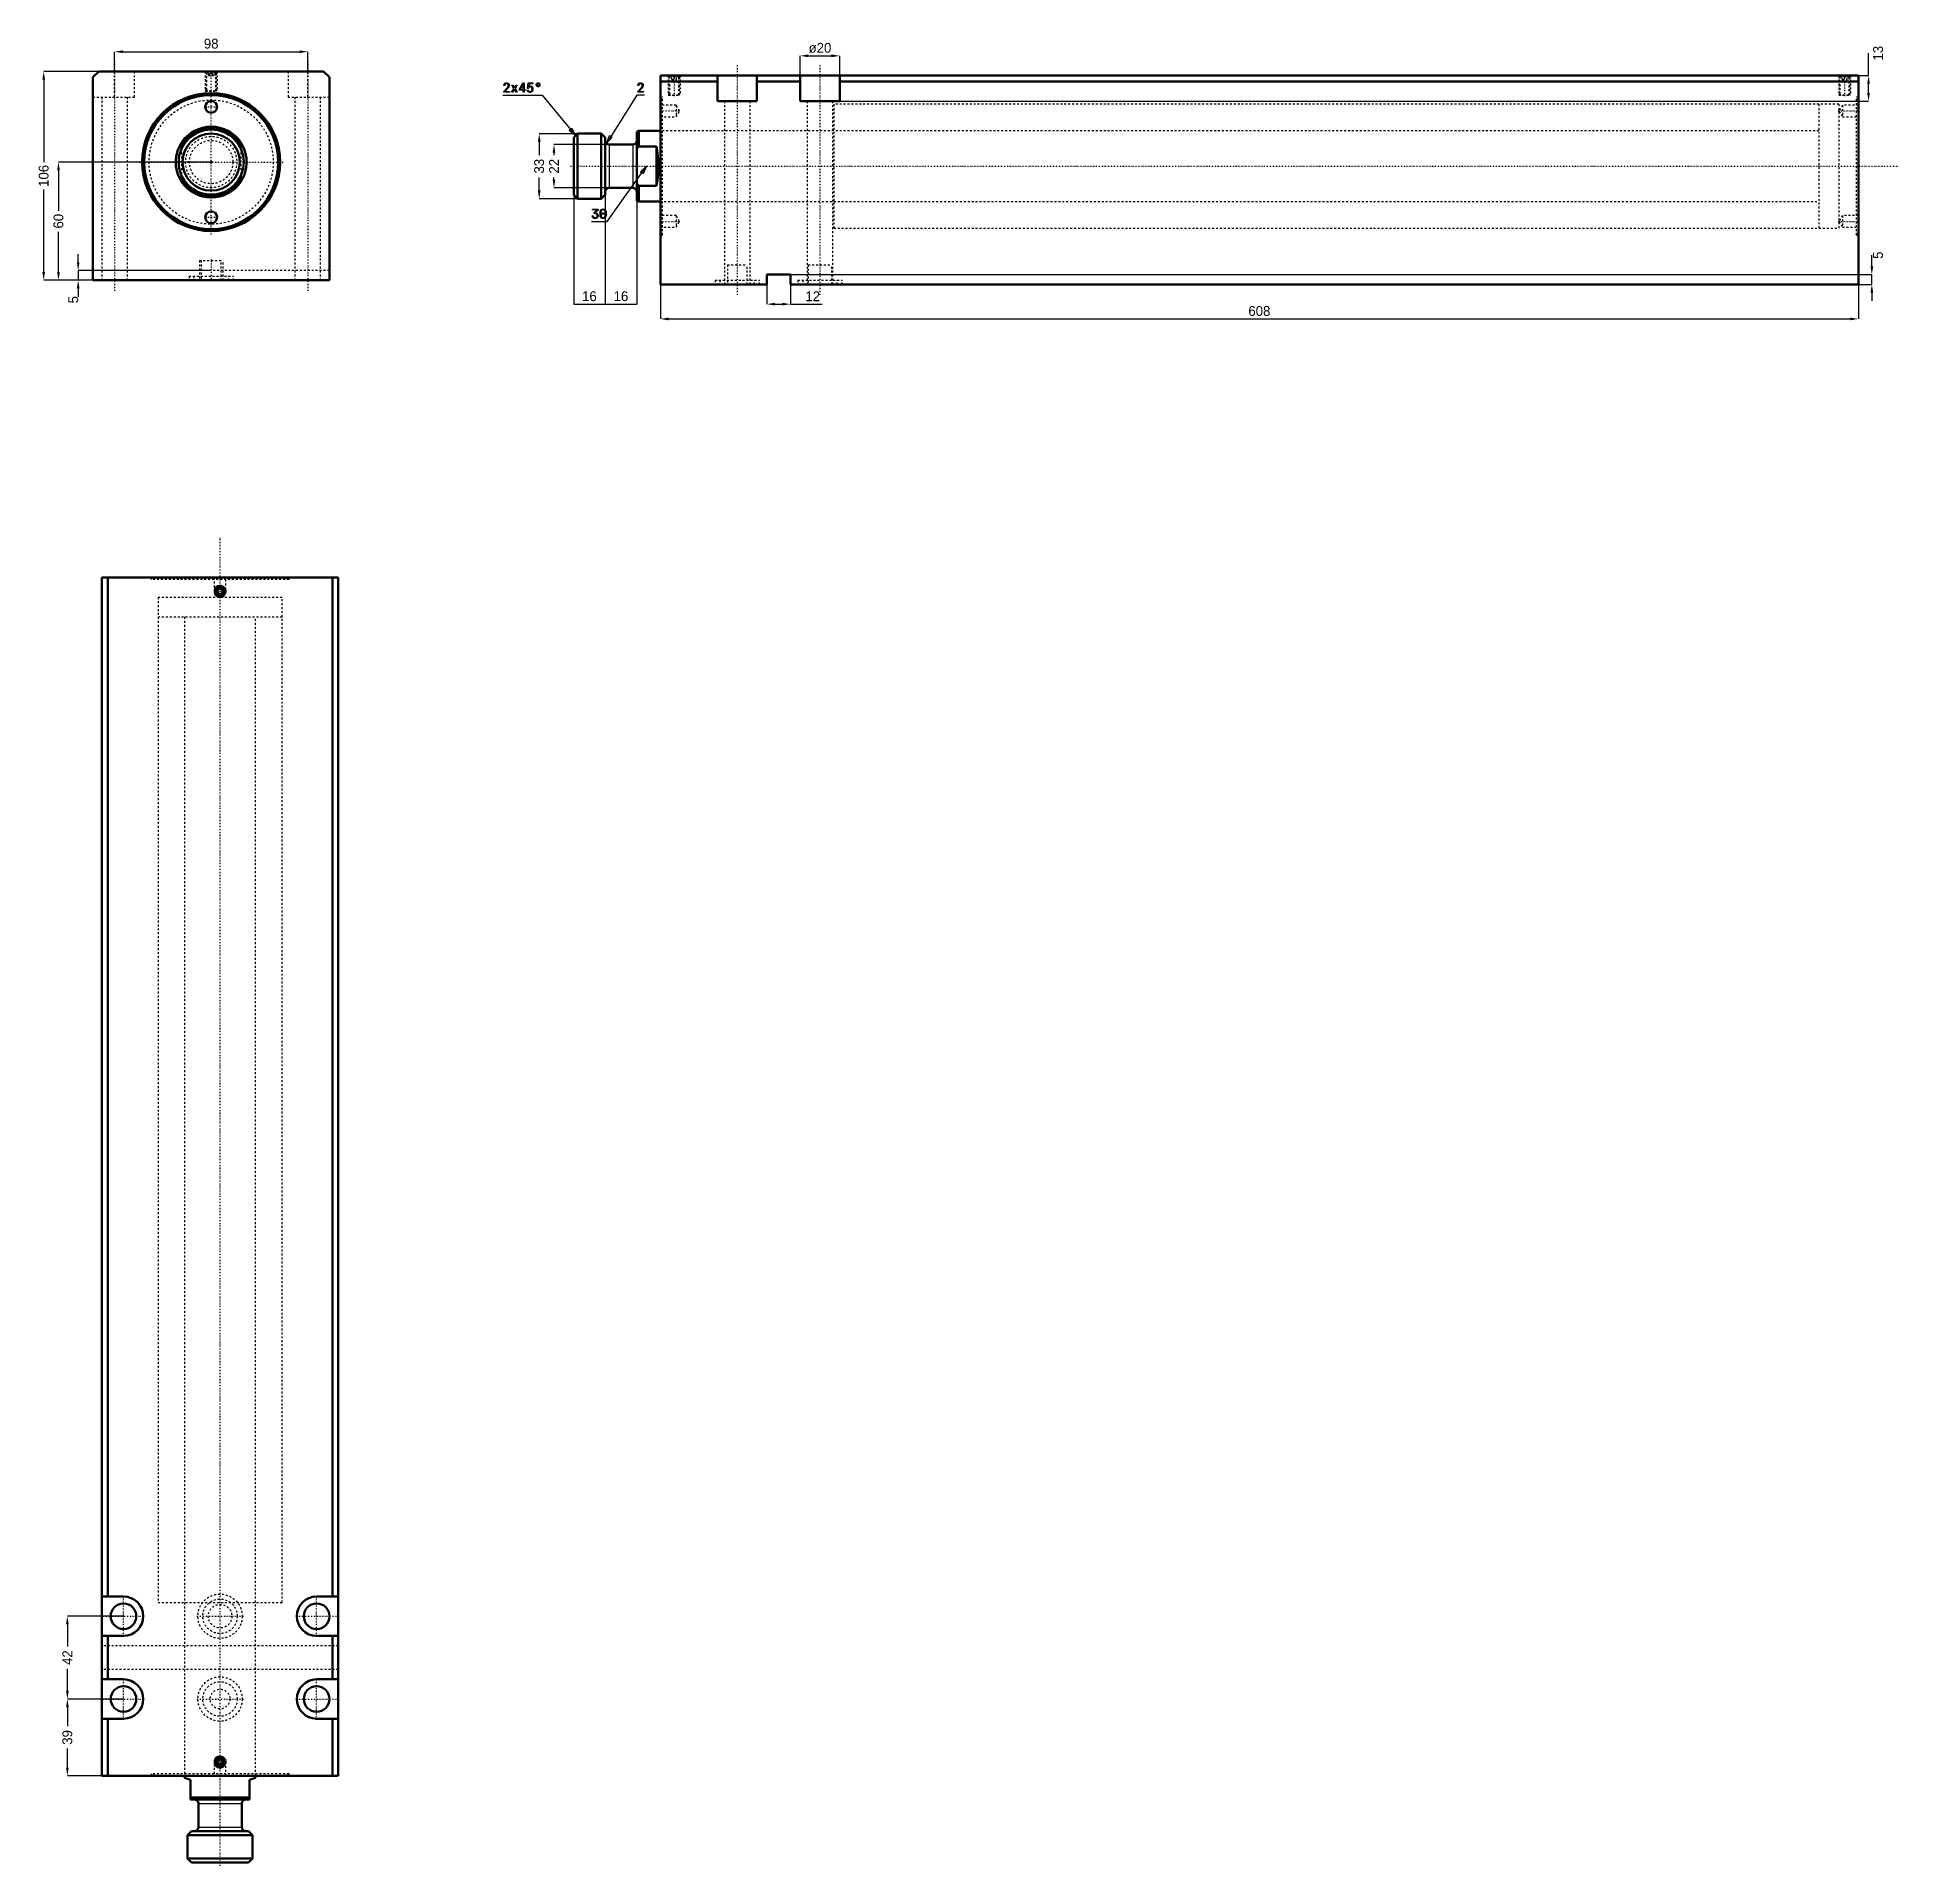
# Model space of a CAD drawing. Header units: millimetres. Extents: x -88 to 856, y -864 to 63.
import ezdxf

# ---------------------------------------------------------------- set-up
doc = ezdxf.new("R2010")
doc.units = ezdxf.units.MM
doc.linetypes.add('Center', pattern=[1.5, 0.45, -0.5, 0.05, -0.5])
doc.linetypes.add('Dashed', pattern=[2, 1, -1])
for name, color, linetype, lineweight in [('2d ConnectionPoints', 7, 'Continuous', 50), ('AM_0', 7, 'Continuous', 50), ('AM_4', 3, 'Continuous', 25), ('AM_5', 3, 'Continuous', 25), ('AM_7', 7, 'Center', 25), ('AM_9', 6, 'Dashed', 25)]:
    doc.layers.add(name, color=color, linetype=linetype, lineweight=lineweight)
doc.dimstyles.new('ISO-25', dxfattribs={"dimtxt": 2.5, "dimasz": 2.5, "dimexe": 1.25, "dimexo": 0.625, "dimtad": 1, "dimtxsty": 'Standard', "dimcen": 2.5, "dimadec": 0, "dimazin": 0, "dimtfac": 1, "dimtmove": 0, "dimatfit": 3, "dimfxl": 0, "dimarcsym": 0})

# ---------------------------------------------------------------- blocks, each defined once
blk = doc.blocks.new('1_JECX_MF_TLA_63_500_0_rod__0_in_JECX_MF_160_TLA_63_500_0__0')
at = {"layer": 'AM_0'}
for p, q in [((-15, 6.87), (-15, 9.95)), ((15, 9.95), (15, 6.87)), ((-15, -9.95), (-15, -6.87)), ((15, -6.87), (15, -9.95))]:
    blk.add_line(p, q, dxfattribs=at)
for points in [[(-15, 9.95), (-15.81, 8.6), (-16.5, 7.19), (-17.06, 5.73), (-17.5, 4.22), (-17.8, 2.68), (-17.97, 1.12), (-17.99, -0.45), (-17.89, -2.02), (-17.64, -3.57), (-17.26, -5.1), (-16.75, -6.58), (-16.12, -8.02), (-15.36, -9.39), (-15, -9.95)], [(15, -9.95), (15.81, -8.6), (16.5, -7.19), (17.06, -5.73), (17.5, -4.22), (17.8, -2.68), (17.97, -1.12), (17.99, 0.45), (17.89, 2.02), (17.64, 3.57), (17.26, 5.1), (16.75, 6.58), (16.12, 8.02), (15.36, 9.39), (15, 9.95)]]:
    blk.add_lwpolyline(points, dxfattribs=at)
for radius in [16.5, 14.5]:
    blk.add_circle((0, 0), radius, dxfattribs=at)
for radius, start, end in [(18, 33.55731, 146.44269), (17.5, 31.00272, 148.99728), (17.5, 211.00272, 328.99728), (18, 213.55731, 326.44269)]:
    blk.add_arc((0, 0), radius, start, end, dxfattribs=at)
at = {"layer": 'AM_9'}
for p, q in [((-15, 6.87), (-15, -6.87)), ((15, 6.87), (15, -6.87))]:
    blk.add_line(p, q, dxfattribs=at)
for radius in [13, 11]:
    blk.add_circle((0, 0), radius, dxfattribs=at)
blk = doc.blocks.new('2_JECX_MF_EXLA_63_500_0_body__0_in_JECX_MF_160_TLA_63_500_0__0')
at = {"layer": 'AM_0'}
for p, q in [((-57, 46), (-60, 43)), ((-60, 43), (-60, -60)), ((57, 46), (-57, 46)), ((60, 43), (57, 46)), ((60, -60), (60, 43)), ((-60, -60), (60, -60))]:
    blk.add_line(p, q, dxfattribs=at)
for centre, radius in [((0, 0), 35), ((0, 0), 34), ((0, 28), 3), ((0, -28), 3)]:
    blk.add_circle(centre, radius, dxfattribs=at)
at = {"layer": 'AM_5', "linetype": 'Dashed'}
for p, q in [((-3, 46), (-3, 36)), ((3, 46), (3, 36))]:
    blk.add_line(p, q, dxfattribs=at)
at = {"layer": 'AM_7'}
for p, q in [((-49, 51.3), (-49, -65.3)), ((49, 51.3), (49, -65.3)), ((0, -36.75), (0, 46.5)), ((-3.15, 28), (3.15, 28)), ((-36.75, 0), (36.75, 0)), ((-3.15, -28), (3.15, -28)), ((0, -49.5), (0, -60.5))]:
    blk.add_line(p, q, dxfattribs=at)
at = {"layer": 'AM_9'}
for p, q in [((-49, 33), (-49, 46)), ((-39, 33), (-39, 46)), ((-3, 46), (-2.73, 45.73)), ((-2.73, 45.73), (-2.73, 36.27)), ((-2.73, 45.73), (2.73, 45.73)), ((-1.9, 46), (-2.4, 45.5)), ((-2.4, 45.5), (2.4, 45.5)), ((-2.4, 45.5), (-2.4, 36)), ((-1.44, 44), (-1.44, 46)), ((-1.44, 44), (1.44, 44)), ((-0.72, 44), (-0.72, 46)), ((0.72, 44), (0.72, 46)), ((1.44, 44), (1.44, 46)), ((2.4, 45.5), (1.9, 46)), ((2.4, 36), (2.4, 45.5)), ((2.73, 45.73), (3, 46)), ((2.73, 36.27), (2.73, 45.73)), ((39, 46), (39, 33)), ((49, 33), (49, 46)), ((-60, 33), (-39, 33)), ((-55.5, 33), (-55.5, -60)), ((-42.5, -60), (-42.5, 33)), ((-2.73, 36.27), (-3, 36)), ((-3, 36), (3, 36)), ((-2.73, 36.27), (2.73, 36.27)), ((3, 36), (2.73, 36.27)), ((39, 33), (60, 33)), ((42.5, 33), (42.5, -60)), ((55.5, -60), (55.5, 33)), ((60, -55), (-60, -55)), ((-6, -50), (6, -50)), ((-6, -50), (-6, -60)), ((-5, -50), (-5, -60)), ((5, -60), (5, -50)), ((6, -60), (6, -50)), ((-11.25, -57.9), (11.25, -57.9)), ((-11.25, -57.9), (-11.25, -60)), ((-8.75, -57.9), (-8.75, -60)), ((8.75, -60), (8.75, -57.9)), ((11.25, -60), (11.25, -57.9))]:
    blk.add_line(p, q, dxfattribs=at)
blk.add_circle((0, 0), 31.5, dxfattribs=at)
blk = doc.blocks.new('*D3')
at = {"layer": 'AM_5', "color": 0, "lineweight": -2}
for p, q in [((-49, 46), (-49, 56)), ((-44.83, 56), (44.83, 56)), ((49, 46), (49, 56))]:
    blk.add_line(p, q, dxfattribs=at)
at = {"layer": 'AM_5', "color": 0}
for points in [[(-44.83, 56.69), (-44.83, 55.31), (-49, 56)], [(44.83, 55.31), (44.83, 56.69), (49, 56)]]:
    blk.add_solid(points, dxfattribs=at)
at = {"layer": 'Defpoints', "color": 0}
for p in [(49, 56), (-49, 46), (49, 46)]:
    blk.add_point(p, dxfattribs=at)
at = {"layer": 'AM_5', "color": 0, "insert": (0, 60.05), "char_height": 5, "attachment_point": 5}
blk.add_mtext('98', dxfattribs=at)
blk = doc.blocks.new('*D4')
at = {"layer": 'AM_5', "color": 0, "lineweight": -2}
for p, q in [((-57, 46), (-85, 46)), ((-85, 41.83), (-85, -0.03)), ((-85, -55.83), (-85, -13.97)), ((-60, -60), (-85, -60))]:
    blk.add_line(p, q, dxfattribs=at)
at = {"layer": 'AM_5', "color": 0}
for points in [[(-84.31, 41.83), (-85.69, 41.83), (-85, 46)], [(-85.69, -55.83), (-84.31, -55.83), (-85, -60)]]:
    blk.add_solid(points, dxfattribs=at)
at = {"layer": 'Defpoints', "color": 0}
for p in [(-57, 46), (-85, -60), (-60, -60)]:
    blk.add_point(p, dxfattribs=at)
at = {"layer": 'AM_5', "color": 0, "insert": (-85, -7), "char_height": 5, "attachment_point": 5, "rotation": 90}
blk.add_mtext('106', dxfattribs=at)
blk = doc.blocks.new('*D5')
at = {"layer": 'AM_5', "color": 0, "lineweight": -2}
for p, q in [((0, 0), (-77.5, 0)), ((-77.5, -4.17), (-77.5, -24.69)), ((-77.5, -55.83), (-77.5, -35.31)), ((-60, -60), (-77.5, -60))]:
    blk.add_line(p, q, dxfattribs=at)
at = {"layer": 'AM_5', "color": 0}
for points in [[(-76.81, -4.17), (-78.19, -4.17), (-77.5, 0)], [(-78.19, -55.83), (-76.81, -55.83), (-77.5, -60)]]:
    blk.add_solid(points, dxfattribs=at)
at = {"layer": 'Defpoints', "color": 0}
for p in [(0, 0), (-77.5, -60), (-60, -60)]:
    blk.add_point(p, dxfattribs=at)
at = {"layer": 'AM_5', "color": 0, "insert": (-77.5, -30), "char_height": 5, "attachment_point": 5, "rotation": 90}
blk.add_mtext('60', dxfattribs=at)
blk = doc.blocks.new('*D6')
at = {"layer": 'AM_5', "color": 0, "lineweight": -2}
for p, q in [((-67.5, -50.83), (-67.5, -46.67)), ((0, -55), (-67.5, -55)), ((-67.5, -55), (-67.5, -60)), ((-60, -60), (-67.5, -60)), ((-67.5, -64.17), (-67.5, -68.33))]:
    blk.add_line(p, q, dxfattribs=at)
at = {"layer": 'AM_5', "color": 0}
for points in [[(-68.19, -50.83), (-66.81, -50.83), (-67.5, -55)], [(-66.81, -64.17), (-68.19, -64.17), (-67.5, -60)]]:
    blk.add_solid(points, dxfattribs=at)
at = {"layer": 'Defpoints', "color": 0}
for p in [(0, -55), (-67.5, -60), (-60, -60)]:
    blk.add_point(p, dxfattribs=at)
at = {"layer": 'AM_5', "color": 0, "insert": (-70, -69.83), "char_height": 5, "attachment_point": 5, "rotation": 90}
blk.add_mtext('5', dxfattribs=at)
blk = doc.blocks.new('1_JECX_MF_TLA_63_500_0_rod__0_in_JECX_MF_160_TLA_63_500_0__4')
at = {"layer": 'AM_0'}
for p, q in [((-18, 0), (-18, -1.03)), ((18, -1.03), (18, 0)), ((-15, -2), (-18, -1.03)), ((-15, -12), (-15, -2)), ((18, -1.03), (15, -2)), ((15, -2), (15, -12)), ((-15, -11), (15, -11)), ((-15, -12), (15, -12)), ((-11, -14), (-11, -26)), ((11, -26), (11, -14)), ((-14.5, -28), (-16.5, -30)), ((-14.5, -28), (14.5, -28)), ((16.5, -30), (14.5, -28)), ((-16.5, -30), (16.5, -30)), ((-16.5, -30), (-16.5, -42)), ((16.5, -42), (16.5, -30)), ((-16.5, -42), (-14.5, -44)), ((-16.5, -42), (16.5, -42)), ((-14.5, -44), (14.5, -44)), ((14.5, -44), (16.5, -42))]:
    blk.add_line(p, q, dxfattribs=at)
for centre, start, end in [((-13, -14), 360, 90), ((13, -14), 90, 180), ((-13, -26), 270, 0), ((13, -26), 180, 270)]:
    blk.add_arc(centre, 2, start, end, dxfattribs=at)
at = {"layer": 'AM_4'}
for p, q in [((-11, -14), (11, -14)), ((-11, -26), (11, -26))]:
    blk.add_line(p, q, dxfattribs=at)
at = {"layer": 'AM_7'}
blk.add_line((0, -45.6), (0, 628.5), dxfattribs=at)
at = {"layer": 'AM_9'}
for p, q in [((-31.5, 598), (31.5, 598)), ((-31.5, 598), (-31.5, 588)), ((31.5, 588), (31.5, 598)), ((-31.5, 588), (31.5, 588)), ((-18, 588), (-18, 0)), ((18, 0), (18, 588))]:
    blk.add_line(p, q, dxfattribs=at)
blk = doc.blocks.new('2_JECX_MF_EXLA_63_500_0_body__0_in_JECX_MF_160_TLA_63_500_0__4')
at = {"layer": 'AM_0'}
for p, q in [((60, 608), (-60, 608)), ((-60, 608), (-60, 0)), ((-57, 608), (-57, 91)), ((57, 608), (57, 91)), ((60, 608), (60, 0)), ((-0.72, 602.25), (-1.44, 601)), ((-1.44, 601), (-0.72, 599.75)), ((0.72, 602.25), (-0.72, 602.25)), ((-0.72, 599.75), (0.72, 599.75)), ((1.44, 601), (0.72, 602.25)), ((0.72, 599.75), (1.44, 601)), ((-49, 91), (-60, 91)), ((60, 91), (49, 91)), ((-60, 71), (-49, 71)), ((-57, 71), (-57, 49)), ((49, 71), (60, 71)), ((57, 71), (57, 49)), ((-49, 49), (-60, 49)), ((60, 49), (49, 49)), ((-60, 29), (-49, 29)), ((-57, 29), (-57, 0)), ((49, 29), (60, 29)), ((57, 29), (57, 0)), ((60, 0), (-60, 0)), ((-0.72, 8.25), (-1.44, 7)), ((-1.44, 7), (-0.72, 5.75)), ((0.72, 8.25), (-0.72, 8.25)), ((-0.72, 5.75), (0.72, 5.75)), ((1.44, 7), (0.72, 8.25)), ((0.72, 5.75), (1.44, 7))]:
    blk.add_line(p, q, dxfattribs=at)
for centre, radius in [((0, 601), 2.73), ((0, 601), 2.4), ((0, 601), 1.9), ((-49, 81), 6.5), ((49, 81), 6.5), ((-49, 39), 6.5), ((49, 39), 6.5), ((0, 7), 2.73), ((0, 7), 2.4), ((0, 7), 1.9)]:
    blk.add_circle(centre, radius, dxfattribs=at)
for centre, start, end in [((-49, 81), 270, 90), ((49, 81), 90, 270), ((-49, 39), 270, 90), ((49, 39), 90, 270)]:
    blk.add_arc(centre, 10, start, end, dxfattribs=at)
at = {"layer": 'AM_5'}
for centre in [(0, 601), (0, 7)]:
    blk.add_arc(centre, 3, 75, 15, dxfattribs=at)
at = {"layer": 'AM_7'}
for p, q in [((-3.15, 601), (3.15, 601)), ((-49, 70.5), (-49, 91.5)), ((49, 70.5), (49, 91.5)), ((-59.5, 81), (-38.5, 81)), ((-11.81, 81), (11.81, 81)), ((38.5, 81), (59.5, 81)), ((-49, 28.5), (-49, 49.5)), ((49, 28.5), (49, 49.5)), ((-59.5, 39), (-38.5, 39)), ((-11.81, 39), (11.81, 39)), ((38.5, 39), (59.5, 39)), ((-3.15, 7), (3.15, 7))]:
    blk.add_line(p, q, dxfattribs=at)
at = {"layer": 'AM_9'}
for p, q in [((-35, 608), (-35, 607)), ((35, 607), (-35, 607)), ((-34, 608), (-34, 607)), ((-3, 608), (-3, 600)), ((3, 600), (3, 608)), ((34, 607), (34, 608)), ((35, 607), (35, 608)), ((-31.5, 598), (31.5, 598)), ((-31.5, 598), (-31.5, 88)), ((-3, 600), (3, 600)), ((-3, 600), (0, 598.27)), ((0, 598.27), (3, 600)), ((31.5, 88), (31.5, 598)), ((-31.5, 88), (31.5, 88)), ((-18, 88), (-18, 0)), ((18, 0), (18, 88)), ((60, 66), (-60, 66)), ((60, 54), (-60, 54)), ((0, 9.73), (-3, 8)), ((3, 8), (0, 9.73)), ((35, 1), (-35, 1)), ((-35, 1), (-35, 0)), ((-34, 1), (-34, 0)), ((-3, 8), (3, 8)), ((-3, 8), (-3, 0)), ((3, 0), (3, 8)), ((34, 0), (34, 1)), ((35, 0), (35, 1))]:
    blk.add_line(p, q, dxfattribs=at)
for centre, radius in [((0, 81), 11.25), ((0, 81), 8.75), ((0, 81), 6), ((0, 39), 11.25), ((0, 39), 8.75), ((0, 39), 5)]:
    blk.add_circle(centre, radius, dxfattribs=at)
blk = doc.blocks.new('*D12')
at = {"layer": 'AM_5', "color": 0, "lineweight": -2}
for p, q in [((-44.49, -737.78), (-72.99, -737.78)), ((-72.99, -741.95), (-72.99, -753.11)), ((-72.99, -775.61), (-72.99, -764.45)), ((-44.49, -779.78), (-72.99, -779.78))]:
    blk.add_line(p, q, dxfattribs=at)
at = {"layer": 'AM_5', "color": 0}
for points in [[(-73.68, -741.95), (-72.29, -741.95), (-72.99, -737.78)], [(-73.68, -775.61), (-72.29, -775.61), (-72.99, -779.78)]]:
    blk.add_solid(points, dxfattribs=at)
at = {"layer": 'Defpoints', "color": 0}
for p in [(-72.99, -737.78), (-44.49, -737.78), (-44.49, -779.78)]:
    blk.add_point(p, dxfattribs=at)
at = {"layer": 'AM_5', "color": 0, "insert": (-72.99, -758.78), "char_height": 5, "attachment_point": 5, "rotation": 90}
blk.add_mtext('42', dxfattribs=at)
blk = doc.blocks.new('*D13')
at = {"layer": 'AM_5', "color": 0, "lineweight": -2}
for p, q in [((-44.49, -779.78), (-72.99, -779.78)), ((-72.99, -783.95), (-72.99, -793.61)), ((-72.99, -814.61), (-72.99, -804.95)), ((-55.49, -818.78), (-72.99, -818.78))]:
    blk.add_line(p, q, dxfattribs=at)
at = {"layer": 'AM_5', "color": 0}
for points in [[(-73.68, -783.95), (-72.29, -783.95), (-72.99, -779.78)], [(-73.68, -814.61), (-72.29, -814.61), (-72.99, -818.78)]]:
    blk.add_solid(points, dxfattribs=at)
at = {"layer": 'Defpoints', "color": 0}
for p in [(-44.49, -779.78), (-72.99, -818.78), (-55.49, -818.78)]:
    blk.add_point(p, dxfattribs=at)
at = {"layer": 'AM_5', "color": 0, "insert": (-72.99, -799.28), "char_height": 5, "attachment_point": 5, "rotation": 90}
blk.add_mtext('39', dxfattribs=at)
blk = doc.blocks.new('1_JECX_MF_TLA_63_500_0_rod__0_in_JECX_MF_160_TLA_63_500_0__2')
at = {"layer": 'AM_0'}
for p, q in [((-42, 16.5), (-44, 14.5)), ((-44, 14.5), (-44, -14.5)), ((-30, 16.5), (-42, 16.5)), ((-42, 16.5), (-42, -16.5)), ((-28, 14.5), (-30, 16.5)), ((-30, 16.5), (-30, -16.5)), ((-28, 14.5), (-28, -14.5)), ((-14, 11), (-26, 11)), ((-11, 18), (-12, 17.5)), ((-12, 17.5), (-12, -17.5)), ((-11, 9.95), (-12, 9.01)), ((0, 18), (-11, 18)), ((-11, 18), (-11, 9.95)), ((-2, 9.95), (-11, 9.95)), ((-2, 9.95), (-2, -9.95)), ((-12, -9.01), (-11, -9.95)), ((-44, -14.5), (-42, -16.5)), ((-42, -16.5), (-30, -16.5)), ((-30, -16.5), (-28, -14.5)), ((-26, -11), (-14, -11)), ((-12, -17.5), (-11, -18)), ((-11, -9.95), (-2, -9.95)), ((-11, -9.95), (-11, -18)), ((-11, -18), (0, -18))]:
    blk.add_line(p, q, dxfattribs=at)
blk.add_lwpolyline([(-2, -9.95), (-1.74, -8.6), (-1.51, -7.19), (-1.33, -5.73), (-1.19, -4.22), (-1.09, -2.68), (-1.04, -1.12), (-1.03, 0.45), (-1.06, 2.02), (-1.14, 3.57), (-1.26, 5.1), (-1.43, 6.58), (-1.64, 8.02), (-1.88, 9.39), (-2, 9.95)], dxfattribs=at)
for centre, start, end in [((-26, 13), 180, 270), ((-14, 13), 270, 0), ((-26, -13), 90, 180), ((-14, -13), 360, 90)]:
    blk.add_arc(centre, 2, start, end, dxfattribs=at)
at = {"layer": 'AM_4'}
for p, q in [((-26, 11), (-26, -11)), ((-14, 11), (-14, -11))]:
    blk.add_line(p, q, dxfattribs=at)
at = {"layer": 'AM_7'}
blk.add_line((-45.6, 0), (628.5, 0), dxfattribs=at)
at = {"layer": 'AM_9'}
for p, q in [((598, 31.5), (588, 31.5)), ((588, 31.5), (588, -31.5)), ((598, 31.5), (598, -31.5)), ((588, 18), (0, 18)), ((0, -18), (588, -18)), ((588, -31.5), (598, -31.5))]:
    blk.add_line(p, q, dxfattribs=at)
blk = doc.blocks.new('2_JECX_MF_EXLA_63_500_0_body__0_in_JECX_MF_160_TLA_63_500_0__2')
at = {"layer": 'AM_0'}
for p, q in [((0, -60), (0, 46)), ((608, 46), (0, 46)), ((29, 43), (0, 43)), ((29, 46), (29, 33)), ((49, 33), (49, 46)), ((71, 43), (49, 43)), ((71, 46), (71, 33)), ((91, 33), (91, 46)), ((608, 43), (91, 43)), ((608, -60), (608, 46)), ((29, 33), (49, 33)), ((71, 33), (91, 33)), ((54, -55), (54, -60)), ((66, -55), (54, -55)), ((66, -60), (66, -55)), ((54, -60), (0, -60)), ((608, -60), (66, -60))]:
    blk.add_line(p, q, dxfattribs=at)
at = {"layer": 'AM_5', "linetype": 'Dashed'}
for p, q in [((4, 46), (4, 36)), ((10, 46), (10, 36)), ((598, 46), (598, 36)), ((604, 46), (604, 36))]:
    blk.add_line(p, q, dxfattribs=at)
at = {"layer": 'AM_7'}
for p, q in [((39, 51.3), (39, -65.3)), ((81, 51.3), (81, -65.3)), ((7, 46.5), (7, 35.5)), ((601, 46.5), (601, 35.5)), ((-0.49, 28), (10.22, 28)), ((597.78, 28), (608.49, 28)), ((-0.49, -28), (10.22, -28)), ((597.78, -28), (608.49, -28))]:
    blk.add_line(p, q, dxfattribs=at)
at = {"layer": 'AM_9'}
for p, q in [((4, 46), (4.27, 45.73)), ((4.27, 45.73), (4.27, 36.27)), ((4.27, 45.73), (9.73, 45.73)), ((5.1, 46), (4.6, 45.5)), ((4.6, 45.5), (4.6, 36)), ((4.6, 45.5), (9.4, 45.5)), ((5.75, 44), (5.75, 46)), ((5.75, 44), (8.25, 44)), ((7, 44), (7, 46)), ((8.25, 44), (8.25, 46)), ((9.4, 45.5), (8.9, 46)), ((9.4, 36), (9.4, 45.5)), ((9.73, 45.73), (10, 46)), ((9.73, 36.27), (9.73, 45.73)), ((598, 46), (598.27, 45.73)), ((598.27, 45.73), (598.27, 36.27)), ((598.27, 45.73), (603.73, 45.73)), ((599.1, 46), (598.6, 45.5)), ((598.6, 45.5), (598.6, 36)), ((598.6, 45.5), (603.4, 45.5)), ((599.75, 44), (599.75, 46)), ((599.75, 44), (602.25, 44)), ((601, 44), (601, 46)), ((602.25, 44), (602.25, 46)), ((603.4, 45.5), (602.9, 46)), ((603.4, 36), (603.4, 45.5)), ((603.73, 45.73), (604, 46)), ((603.73, 36.27), (603.73, 45.73)), ((1, 35), (0, 35)), ((1, 34), (0, 34)), ((8, 31), (0, 31)), ((1, -35), (1, 35)), ((4.27, 36.27), (4, 36)), ((4, 36), (10, 36)), ((4.27, 36.27), (9.73, 36.27)), ((9.73, 28), (8, 31)), ((8, 31), (8, 25)), ((10, 36), (9.73, 36.27)), ((32.5, 33), (32.5, -60)), ((45.5, -60), (45.5, 33)), ((74.5, 33), (74.5, -60)), ((87.5, -60), (87.5, 33)), ((598, 31.5), (88, 31.5)), ((88, 31.5), (88, -31.5)), ((598.27, 36.27), (598, 36)), ((598, 36), (604, 36)), ((598, 31.5), (598, -31.5)), ((598.27, 36.27), (603.73, 36.27)), ((600, 31), (598.27, 28)), ((608, 31), (600, 31)), ((600, 31), (600, 25)), ((604, 36), (603.73, 36.27)), ((607, -35), (607, 35)), ((608, 35), (607, 35)), ((608, 34), (607, 34)), ((0, 25), (8, 25)), ((8, 25), (9.73, 28)), ((598.27, 28), (600, 25)), ((600, 25), (608, 25)), ((88, 18), (0, 18)), ((0, -18), (88, -18)), ((8, -25), (0, -25)), ((9.73, -28), (8, -25)), ((8, -25), (8, -31)), ((8, -31), (9.73, -28)), ((600, -25), (598.27, -28)), ((598.27, -28), (600, -31)), ((608, -25), (600, -25)), ((600, -25), (600, -31)), ((0, -31), (8, -31)), ((0, -34), (1, -34)), ((0, -35), (1, -35)), ((88, -31.5), (598, -31.5)), ((600, -31), (608, -31)), ((607, -34), (608, -34)), ((607, -35), (608, -35)), ((34, -50), (44, -50)), ((34, -50), (34, -60)), ((44, -60), (44, -50)), ((75, -50), (87, -50)), ((75, -50), (75, -60)), ((87, -60), (87, -50)), ((27.75, -57.9), (50.25, -57.9)), ((27.75, -57.9), (27.75, -60)), ((30.25, -57.9), (30.25, -60)), ((47.75, -60), (47.75, -57.9)), ((50.25, -60), (50.25, -57.9)), ((69.75, -57.9), (92.25, -57.9)), ((69.75, -57.9), (69.75, -60)), ((72.25, -57.9), (72.25, -60)), ((89.75, -60), (89.75, -57.9)), ((92.25, -60), (92.25, -57.9))]:
    blk.add_line(p, q, dxfattribs=at)
blk = doc.blocks.new('*D26')
at = {"layer": 'AM_5', "color": 0, "lineweight": -2}
for p, q in [((298.97, 43.91), (298.97, 53.91)), ((303.14, 53.91), (314.81, 53.91)), ((318.97, 43.91), (318.97, 53.91))]:
    blk.add_line(p, q, dxfattribs=at)
at = {"layer": 'AM_5', "color": 0}
for points in [[(303.14, 54.61), (303.14, 53.22), (298.97, 53.91)], [(314.81, 54.61), (314.81, 53.22), (318.97, 53.91)]]:
    blk.add_solid(points, dxfattribs=at)
at = {"layer": 'Defpoints', "color": 0}
for p in [(318.97, 53.91), (298.97, 43.91), (318.97, 43.91)]:
    blk.add_point(p, dxfattribs=at)
at = {"layer": 'AM_5', "color": 0, "insert": (308.97, 57.91), "char_height": 5, "attachment_point": 5}
blk.add_mtext('ø20', dxfattribs=at)
blk = doc.blocks.new('*D27')
at = {"layer": 'AM_5', "color": 0, "lineweight": -2}
for p, q in [((841.14, 43.91), (841.14, 55.25)), ((318.97, 43.91), (841.14, 43.91)), ((841.14, 35.08), (841.14, 39.75)), ((318.97, 30.91), (841.14, 30.91))]:
    blk.add_line(p, q, dxfattribs=at)
at = {"layer": 'AM_5', "color": 0}
for points in [[(840.45, 39.75), (841.83, 39.75), (841.14, 43.91)], [(840.45, 35.08), (841.83, 35.08), (841.14, 30.91)]]:
    blk.add_solid(points, dxfattribs=at)
at = {"layer": 'Defpoints', "color": 0}
for p in [(318.97, 43.91), (841.14, 43.91), (318.97, 30.91)]:
    blk.add_point(p, dxfattribs=at)
at = {"layer": 'AM_5', "color": 0, "insert": (845.97, 55.25), "char_height": 5, "attachment_point": 5, "rotation": 90}
blk.add_mtext('13', dxfattribs=at)
blk = doc.blocks.new('*D28')
at = {"layer": 'AM_5', "color": 0, "lineweight": -2}
for p, q in [((227.97, -62.09), (227.97, -79.59)), ((835.97, -62.09), (835.97, -79.59)), ((232.14, -79.59), (831.81, -79.59))]:
    blk.add_line(p, q, dxfattribs=at)
at = {"layer": 'AM_5', "color": 0}
for points in [[(232.14, -78.89), (232.14, -80.28), (227.97, -79.59)], [(831.81, -78.89), (831.81, -80.28), (835.97, -79.59)]]:
    blk.add_solid(points, dxfattribs=at)
at = {"layer": 'Defpoints', "color": 0}
for p in [(227.97, -62.09), (835.97, -62.09), (835.97, -79.59)]:
    blk.add_point(p, dxfattribs=at)
at = {"layer": 'AM_5', "color": 0, "insert": (531.97, -75.59), "char_height": 5, "attachment_point": 5}
blk.add_mtext('608', dxfattribs=at)
blk = doc.blocks.new('*D29')
at = {"layer": 'AM_5', "color": 0, "lineweight": -2}
for p, q in [((199.97, -16.59), (199.97, -72.09)), ((215.97, -15.09), (215.97, -72.09)), ((199.97, -72.09), (215.97, -72.09))]:
    blk.add_line(p, q, dxfattribs=at)
at = {"layer": 'Defpoints', "color": 0}
for p in [(199.97, -16.59), (215.97, -15.09), (215.97, -72.09)]:
    blk.add_point(p, dxfattribs=at)
at = {"layer": 'AM_5', "color": 0, "insert": (207.97, -68.09), "char_height": 5, "attachment_point": 5}
blk.add_mtext('16', dxfattribs=at)
blk = doc.blocks.new('*D30')
at = {"layer": 'AM_5', "color": 0, "lineweight": -2}
for p, q in [((183.97, -16.59), (183.97, -72.09)), ((199.97, -16.59), (199.97, -72.09)), ((183.97, -72.09), (199.97, -72.09))]:
    blk.add_line(p, q, dxfattribs=at)
at = {"layer": 'Defpoints', "color": 0}
for p in [(183.97, -16.59), (199.97, -16.59), (199.97, -72.09)]:
    blk.add_point(p, dxfattribs=at)
at = {"layer": 'AM_5', "color": 0, "insert": (191.97, -68.09), "char_height": 5, "attachment_point": 5}
blk.add_mtext('16', dxfattribs=at)
blk = doc.blocks.new('*D31')
at = {"layer": 'AM_5', "color": 0, "lineweight": -2}
for p, q in [((185.97, 14.41), (166.47, 14.41)), ((166.47, 10.25), (166.47, 3.58)), ((166.47, -14.42), (166.47, -7.75)), ((185.97, -18.59), (166.47, -18.59))]:
    blk.add_line(p, q, dxfattribs=at)
at = {"layer": 'AM_5', "color": 0}
for points in [[(165.78, 10.25), (167.17, 10.25), (166.47, 14.41)], [(165.78, -14.42), (167.17, -14.42), (166.47, -18.59)]]:
    blk.add_solid(points, dxfattribs=at)
at = {"layer": 'Defpoints', "color": 0}
for p in [(166.47, 14.41), (185.97, 14.41), (185.97, -18.59)]:
    blk.add_point(p, dxfattribs=at)
at = {"layer": 'AM_5', "color": 0, "insert": (166.47, -2.09), "char_height": 5, "attachment_point": 5, "rotation": 90}
blk.add_mtext('33', dxfattribs=at)
blk = doc.blocks.new('*D32')
at = {"layer": 'AM_5', "color": 0, "lineweight": -2}
for p, q in [((201.97, 8.91), (173.97, 8.91)), ((173.97, 4.75), (173.97, 3.58)), ((173.97, -8.92), (173.97, -7.75)), ((201.97, -13.09), (173.97, -13.09))]:
    blk.add_line(p, q, dxfattribs=at)
at = {"layer": 'AM_5', "color": 0}
for points in [[(173.28, 4.75), (174.67, 4.75), (173.97, 8.91)], [(173.28, -8.92), (174.67, -8.92), (173.97, -13.09)]]:
    blk.add_solid(points, dxfattribs=at)
at = {"layer": 'Defpoints', "color": 0}
for p in [(173.97, 8.91), (201.97, 8.91), (201.97, -13.09)]:
    blk.add_point(p, dxfattribs=at)
at = {"layer": 'AM_5', "color": 0, "insert": (173.97, -2.09), "char_height": 5, "attachment_point": 5, "rotation": 90}
blk.add_mtext('22', dxfattribs=at)
blk = doc.blocks.new('*D33')
at = {"layer": 'AM_5', "color": 0, "lineweight": -2}
for p, q in [((281.97, -57.09), (281.97, -72.09)), ((293.97, -62.09), (293.97, -72.09)), ((286.14, -72.09), (289.81, -72.09)), ((293.97, -72.09), (310.14, -72.09))]:
    blk.add_line(p, q, dxfattribs=at)
at = {"layer": 'AM_5', "color": 0}
for points in [[(286.14, -71.39), (286.14, -72.78), (281.97, -72.09)], [(289.81, -71.39), (289.81, -72.78), (293.97, -72.09)]]:
    blk.add_solid(points, dxfattribs=at)
at = {"layer": 'Defpoints', "color": 0}
for p in [(281.97, -57.09), (293.97, -62.09), (293.97, -72.09)]:
    blk.add_point(p, dxfattribs=at)
at = {"layer": 'AM_5', "color": 0, "insert": (305.31, -68.09), "char_height": 5, "attachment_point": 5}
blk.add_mtext('12', dxfattribs=at)
blk = doc.blocks.new('*D34')
at = {"layer": 'AM_5', "color": 0, "lineweight": -2}
for p, q in [((842.81, -52.92), (842.81, -47.25)), ((281.97, -57.09), (842.81, -57.09)), ((293.97, -62.09), (842.81, -62.09)), ((842.81, -62.09), (842.81, -57.09)), ((842.81, -66.25), (842.81, -70.42))]:
    blk.add_line(p, q, dxfattribs=at)
at = {"layer": 'AM_5', "color": 0}
for points in [[(842.11, -52.92), (843.5, -52.92), (842.81, -57.09)], [(842.11, -66.25), (843.5, -66.25), (842.81, -62.09)]]:
    blk.add_solid(points, dxfattribs=at)
at = {"layer": 'Defpoints', "color": 0}
for p in [(281.97, -57.09), (293.97, -62.09), (842.81, -62.09)]:
    blk.add_point(p, dxfattribs=at)
at = {"layer": 'AM_5', "color": 0, "insert": (845.97, -47.25), "char_height": 5, "attachment_point": 5, "rotation": 90}
blk.add_mtext('5', dxfattribs=at)

msp = doc.modelspace()

# ---------------------------------------------------------------- linework, layer by layer
at = {"layer": '2d ConnectionPoints'}
for p in [(0, 0), (227.974, -2.085), (4.511, -818.781)]:
    msp.add_point(p, dxfattribs=at)
at = {"layer": 'AM_5'}
for p, q in [((147.974, 33.915), (167.974, 33.915)), ((167.974, 33.915), (184.974, 13.415)), ((215.974, 33.915), (200.559, 9.501)), ((219.974, 33.915), (215.974, 33.915)), ((200.974, -30.085), (220.974, -2.085)), ((192.974, -30.085), (200.974, -30.085))]:
    msp.add_line(p, q, dxfattribs=at)
for points in [[(148.62, 36.026), (148.62, 36.026), (148.834, 36.221), (149.139, 36.507), (149.139, 36.507), (149.425, 36.784), (149.605, 36.963), (149.605, 36.963), (149.777, 37.144), (150.024, 37.429), (150.024, 37.429), (150.257, 37.728), (150.405, 37.937), (150.405, 37.937), (150.534, 38.145), (150.675, 38.441), (150.675, 38.441), (150.751, 38.718), (150.765, 38.892), (150.765, 38.892), (150.761, 38.99), (150.738, 39.129), (150.738, 39.129), (150.695, 39.257), (150.655, 39.338), (150.655, 39.338), (150.607, 39.412), (150.524, 39.511), (150.524, 39.511), (150.425, 39.593), (150.351, 39.64), (150.351, 39.64), (150.272, 39.678), (150.146, 39.72), (150.146, 39.72), (150.011, 39.743), (149.917, 39.747), (149.917, 39.747), (149.813, 39.743), (149.665, 39.719), (149.665, 39.719), (149.528, 39.676), (149.443, 39.637), (149.443, 39.637), (149.363, 39.588), (149.257, 39.501), (149.257, 39.501), (149.168, 39.396), (149.118, 39.316), (149.118, 39.316), (149.075, 39.23), (149.03, 39.088), (149.03, 39.088), (149.005, 38.932), (149.001, 38.821), (148.513, 38.821), (148.513, 38.821), (148.521, 38.988), (148.56, 39.22), (148.56, 39.22), (148.634, 39.43), (148.702, 39.559), (148.702, 39.559), (148.782, 39.676), (148.923, 39.83), (148.923, 39.83), (149.087, 39.957), (149.21, 40.027), (149.21, 40.027), (149.341, 40.084), (149.547, 40.146), (149.547, 40.146), (149.765, 40.179), (149.917, 40.186), (149.917, 40.186), (150.059, 40.18), (150.266, 40.148), (150.266, 40.148), (150.463, 40.09), (150.59, 40.036), (150.59, 40.036), (150.71, 39.971), (150.871, 39.852), (150.871, 39.852), (151.009, 39.708), (151.089, 39.598), (151.089, 39.598), (151.156, 39.478), (151.229, 39.282), (151.229, 39.282), (151.268, 39.068), (151.276, 38.915), (151.276, 38.915), (151.264, 38.742), (151.206, 38.475), (151.206, 38.475), (151.099, 38.202), (150.999, 38.015), (150.999, 38.015), (150.885, 37.829), (150.7, 37.56), (150.7, 37.56), (150.498, 37.303), (150.354, 37.139), (150.354, 37.139), (150.199, 36.972), (149.939, 36.701), (149.939, 36.701), (149.646, 36.405), (149.433, 36.195), (149.088, 35.857), (151.415, 35.854), (151.415, 35.415), (148.448, 35.415), (148.448, 35.87), (148.62, 36.026)], [(153.644, 37.199), (152.546, 38.99), (153.114, 38.99), (153.933, 37.635), (154.795, 38.99), (155.311, 38.99), (154.226, 37.241), (155.363, 35.415), (154.788, 35.415), (153.924, 36.819), (153.01, 35.415), (152.484, 35.415), (153.644, 37.199)], [(158.398, 36.455), (156.292, 36.455), (156.292, 36.877), (158.21, 40.127), (158.853, 40.127), (158.853, 36.894), (159.555, 36.894), (159.555, 36.455), (158.853, 36.455), (158.853, 35.415), (158.398, 35.415), (158.398, 36.455)], [(158.405, 36.894), (158.405, 39.581), (156.851, 36.894), (158.405, 36.894)], [(161.855, 35.356), (161.855, 35.356), (161.709, 35.361), (161.499, 35.388), (161.499, 35.388), (161.303, 35.436), (161.179, 35.481), (161.179, 35.481), (161.063, 35.537), (160.908, 35.641), (160.908, 35.641), (160.774, 35.77), (160.697, 35.87), (160.697, 35.87), (160.632, 35.981), (160.561, 36.167), (160.561, 36.167), (160.524, 36.378), (160.516, 36.533), (161.023, 36.533), (161.023, 36.533), (161.033, 36.387), (161.082, 36.196), (161.082, 36.196), (161.174, 36.04), (161.259, 35.954), (161.259, 35.954), (161.359, 35.884), (161.531, 35.808), (161.531, 35.808), (161.728, 35.767), (161.875, 35.759), (161.875, 35.759), (162, 35.766), (162.172, 35.802), (162.172, 35.802), (162.324, 35.87), (162.414, 35.932), (162.414, 35.932), (162.496, 36.005), (162.6, 36.131), (162.6, 36.131), (162.685, 36.276), (162.73, 36.383), (162.73, 36.383), (162.766, 36.497), (162.805, 36.676), (162.805, 36.676), (162.826, 36.864), (162.83, 36.994), (162.83, 36.994), (162.826, 37.114), (162.806, 37.287), (162.806, 37.287), (162.768, 37.454), (162.733, 37.561), (162.733, 37.561), (162.69, 37.663), (162.61, 37.801), (162.61, 37.801), (162.512, 37.92), (162.437, 37.989), (162.437, 37.989), (162.354, 38.047), (162.215, 38.111), (162.215, 38.111), (162.06, 38.145), (161.946, 38.151), (161.946, 38.151), (161.826, 38.143), (161.655, 38.102), (161.655, 38.102), (161.498, 38.024), (161.4, 37.953), (161.4, 37.953), (161.312, 37.868), (161.202, 37.718), (161.202, 37.718), (161.121, 37.542), (161.082, 37.41), (160.588, 37.41), (160.926, 40.14), (163.22, 40.14), (163.22, 39.718), (161.387, 39.718), (161.179, 38.155), (161.179, 38.155), (161.248, 38.239), (161.356, 38.348), (161.356, 38.348), (161.468, 38.438), (161.547, 38.488), (161.547, 38.488), (161.629, 38.528), (161.762, 38.572), (161.762, 38.572), (161.907, 38.595), (162.011, 38.6), (162.011, 38.6), (162.171, 38.591), (162.393, 38.546), (162.393, 38.546), (162.596, 38.463), (162.72, 38.385), (162.72, 38.385), (162.834, 38.293), (162.983, 38.132), (162.983, 38.132), (163.107, 37.943), (163.175, 37.802), (163.175, 37.802), (163.231, 37.651), (163.292, 37.412), (163.292, 37.412), (163.325, 37.159), (163.331, 36.981), (163.331, 36.981), (163.323, 36.795), (163.284, 36.531), (163.284, 36.531), (163.212, 36.287), (163.146, 36.135), (163.146, 36.135), (163.065, 35.994), (162.923, 35.807), (162.923, 35.807), (162.753, 35.65), (162.626, 35.561), (162.626, 35.561), (162.488, 35.487), (162.266, 35.407), (162.266, 35.407), (162.025, 35.364), (161.855, 35.356)], [(165.93, 38.21), (165.93, 38.21), (165.828, 38.215), (165.68, 38.244), (165.68, 38.244), (165.539, 38.296), (165.449, 38.345), (165.449, 38.345), (165.364, 38.402), (165.251, 38.504), (165.251, 38.504), (165.154, 38.622), (165.098, 38.71), (165.098, 38.71), (165.051, 38.804), (165.001, 38.951), (165.001, 38.951), (164.973, 39.104), (164.968, 39.211), (164.968, 39.211), (164.973, 39.317), (165.001, 39.471), (165.001, 39.471), (165.051, 39.617), (165.098, 39.711), (165.098, 39.711), (165.154, 39.8), (165.251, 39.918), (165.251, 39.918), (165.364, 40.019), (165.449, 40.077), (165.449, 40.077), (165.539, 40.125), (165.68, 40.178), (165.68, 40.178), (165.828, 40.206), (165.93, 40.212), (165.93, 40.212), (166.032, 40.206), (166.18, 40.178), (166.18, 40.178), (166.32, 40.125), (166.409, 40.077), (166.409, 40.077), (166.494, 40.019), (166.606, 39.918), (166.606, 39.918), (166.702, 39.801), (166.757, 39.713), (166.757, 39.713), (166.803, 39.62), (166.853, 39.473), (166.853, 39.473), (166.88, 39.318), (166.886, 39.211), (166.886, 39.211), (166.88, 39.103), (166.853, 38.949), (166.853, 38.949), (166.803, 38.802), (166.757, 38.709), (166.757, 38.709), (166.702, 38.621), (166.606, 38.503), (166.606, 38.503), (166.494, 38.402), (166.409, 38.345), (166.409, 38.345), (166.32, 38.296), (166.18, 38.244), (166.18, 38.244), (166.032, 38.215), (165.93, 38.21)], [(165.93, 38.606), (165.93, 38.606), (165.992, 38.61), (166.08, 38.627), (166.08, 38.627), (166.165, 38.658), (166.219, 38.688), (166.219, 38.688), (166.27, 38.722), (166.339, 38.783), (166.339, 38.783), (166.397, 38.855), (166.431, 38.909), (166.431, 38.909), (166.459, 38.965), (166.489, 39.054), (166.489, 39.054), (166.505, 39.147), (166.509, 39.211), (166.509, 39.211), (166.505, 39.275), (166.489, 39.368), (166.489, 39.368), (166.459, 39.456), (166.431, 39.513), (166.431, 39.513), (166.397, 39.567), (166.339, 39.638), (166.339, 39.638), (166.27, 39.699), (166.219, 39.734), (166.219, 39.734), (166.165, 39.763), (166.08, 39.795), (166.08, 39.795), (165.992, 39.812), (165.93, 39.815), (165.93, 39.815), (165.868, 39.812), (165.779, 39.795), (165.779, 39.795), (165.694, 39.763), (165.639, 39.734), (165.639, 39.734), (165.587, 39.699), (165.518, 39.638), (165.518, 39.638), (165.459, 39.567), (165.425, 39.513), (165.425, 39.513), (165.396, 39.456), (165.365, 39.368), (165.365, 39.368), (165.348, 39.275), (165.345, 39.211), (165.345, 39.211), (165.348, 39.147), (165.365, 39.054), (165.365, 39.054), (165.396, 38.965), (165.425, 38.909), (165.425, 38.909), (165.459, 38.855), (165.518, 38.783), (165.518, 38.783), (165.587, 38.722), (165.639, 38.688), (165.639, 38.688), (165.694, 38.658), (165.779, 38.627), (165.779, 38.627), (165.868, 38.61), (165.93, 38.606)], [(216.62, 36.026), (216.62, 36.026), (216.834, 36.221), (217.139, 36.507), (217.139, 36.507), (217.425, 36.784), (217.605, 36.963), (217.605, 36.963), (217.777, 37.144), (218.024, 37.429), (218.024, 37.429), (218.257, 37.728), (218.405, 37.937), (218.405, 37.937), (218.534, 38.145), (218.675, 38.441), (218.675, 38.441), (218.751, 38.718), (218.765, 38.892), (218.765, 38.892), (218.761, 38.99), (218.738, 39.129), (218.738, 39.129), (218.695, 39.257), (218.655, 39.338), (218.655, 39.338), (218.607, 39.412), (218.524, 39.511), (218.524, 39.511), (218.425, 39.593), (218.351, 39.64), (218.351, 39.64), (218.272, 39.678), (218.146, 39.72), (218.146, 39.72), (218.011, 39.743), (217.917, 39.747), (217.917, 39.747), (217.813, 39.743), (217.665, 39.719), (217.665, 39.719), (217.528, 39.676), (217.443, 39.637), (217.443, 39.637), (217.363, 39.588), (217.257, 39.501), (217.257, 39.501), (217.168, 39.396), (217.118, 39.316), (217.118, 39.316), (217.075, 39.23), (217.03, 39.088), (217.03, 39.088), (217.005, 38.932), (217.001, 38.821), (216.513, 38.821), (216.513, 38.821), (216.521, 38.988), (216.56, 39.22), (216.56, 39.22), (216.634, 39.43), (216.702, 39.559), (216.702, 39.559), (216.782, 39.676), (216.923, 39.83), (216.923, 39.83), (217.087, 39.957), (217.21, 40.027), (217.21, 40.027), (217.341, 40.084), (217.547, 40.146), (217.547, 40.146), (217.765, 40.179), (217.917, 40.186), (217.917, 40.186), (218.059, 40.18), (218.266, 40.148), (218.266, 40.148), (218.463, 40.09), (218.59, 40.036), (218.59, 40.036), (218.71, 39.971), (218.871, 39.852), (218.871, 39.852), (219.009, 39.708), (219.089, 39.598), (219.089, 39.598), (219.156, 39.478), (219.229, 39.282), (219.229, 39.282), (219.268, 39.068), (219.276, 38.915), (219.276, 38.915), (219.264, 38.742), (219.206, 38.475), (219.206, 38.475), (219.099, 38.202), (218.999, 38.015), (218.999, 38.015), (218.885, 37.829), (218.7, 37.56), (218.7, 37.56), (218.498, 37.303), (218.354, 37.139), (218.354, 37.139), (218.199, 36.972), (217.939, 36.701), (217.939, 36.701), (217.646, 36.405), (217.433, 36.195), (217.088, 35.857), (219.415, 35.854), (219.415, 35.415), (216.448, 35.415), (216.448, 35.87), (216.62, 36.026)], [(184.974, 13.415), (181.672, 16.09), (182.955, 17.154), (184.974, 13.415)], [(200.559, 9.501), (202.079, 13.469), (203.488, 12.579), (200.559, 9.501)], [(220.974, -2.085), (219.23, -5.96), (217.874, -4.991), (220.974, -2.085)], [(193.906, -27.279), (193.906, -27.279), (193.912, -27.389), (193.941, -27.544), (193.941, -27.544), (193.995, -27.685), (194.044, -27.773), (194.044, -27.773), (194.103, -27.853), (194.206, -27.96), (194.206, -27.96), (194.325, -28.048), (194.413, -28.098), (194.413, -28.098), (194.507, -28.139), (194.652, -28.183), (194.652, -28.183), (194.803, -28.207), (194.907, -28.211), (194.907, -28.211), (195.018, -28.207), (195.178, -28.183), (195.178, -28.183), (195.332, -28.138), (195.431, -28.096), (195.431, -28.096), (195.524, -28.046), (195.65, -27.956), (195.65, -27.956), (195.758, -27.849), (195.821, -27.768), (195.821, -27.768), (195.873, -27.68), (195.93, -27.539), (195.93, -27.539), (195.961, -27.387), (195.967, -27.279), (195.967, -27.279), (195.959, -27.125), (195.916, -26.913), (195.916, -26.913), (195.836, -26.722), (195.762, -26.608), (195.762, -26.608), (195.674, -26.503), (195.52, -26.367), (195.52, -26.367), (195.338, -26.256), (195.201, -26.195), (195.201, -26.195), (195.055, -26.145), (194.822, -26.091), (194.822, -26.091), (194.571, -26.062), (194.394, -26.057), (194.394, -25.602), (195.713, -24.308), (193.51, -24.308), (193.51, -23.873), (196.331, -23.873), (196.331, -24.328), (194.982, -25.66), (194.982, -25.66), (195.276, -25.728), (195.651, -25.875), (195.651, -25.875), (195.946, -26.076), (196.098, -26.24), (196.098, -26.24), (196.22, -26.423), (196.351, -26.72), (196.351, -26.72), (196.421, -27.046), (196.435, -27.279), (196.435, -27.279), (196.426, -27.447), (196.378, -27.681), (196.378, -27.681), (196.289, -27.894), (196.207, -28.025), (196.207, -28.025), (196.111, -28.144), (195.947, -28.3), (195.947, -28.3), (195.759, -28.428), (195.621, -28.497), (195.621, -28.497), (195.476, -28.555), (195.253, -28.617), (195.253, -28.617), (195.024, -28.65), (194.868, -28.657), (194.868, -28.657), (194.717, -28.65), (194.497, -28.617), (194.497, -28.617), (194.287, -28.556), (194.152, -28.499), (194.152, -28.499), (194.024, -28.43), (193.851, -28.303), (193.851, -28.303), (193.702, -28.148), (193.615, -28.029), (193.615, -28.029), (193.542, -27.9), (193.463, -27.686), (193.463, -27.686), (193.42, -27.449), (193.412, -27.279), (193.906, -27.279)], [(198.92, -28.65), (198.92, -28.65), (198.675, -28.638), (198.352, -28.575), (198.352, -28.575), (198.084, -28.459), (197.936, -28.351), (197.936, -28.351), (197.808, -28.223), (197.65, -27.997), (197.65, -27.997), (197.532, -27.73), (197.476, -27.531), (197.476, -27.531), (197.433, -27.311), (197.387, -26.94), (197.387, -26.94), (197.362, -26.52), (197.357, -26.213), (197.357, -26.213), (197.362, -25.912), (197.387, -25.501), (197.387, -25.501), (197.434, -25.136), (197.477, -24.919), (197.477, -24.919), (197.534, -24.721), (197.653, -24.457), (197.653, -24.457), (197.812, -24.233), (197.94, -24.105), (197.94, -24.105), (198.089, -23.998), (198.357, -23.882), (198.357, -23.882), (198.677, -23.82), (198.92, -23.808), (198.92, -23.808), (199.164, -23.82), (199.486, -23.882), (199.486, -23.882), (199.754, -23.998), (199.903, -24.105), (199.903, -24.105), (200.032, -24.233), (200.191, -24.457), (200.191, -24.457), (200.311, -24.72), (200.368, -24.918), (200.368, -24.918), (200.412, -25.134), (200.46, -25.499), (200.46, -25.499), (200.485, -25.911), (200.49, -26.213), (200.49, -26.213), (200.485, -26.516), (200.458, -26.932), (200.458, -26.932), (200.409, -27.302), (200.363, -27.522), (200.363, -27.522), (200.304, -27.724), (200.182, -27.992), (200.182, -27.992), (200.021, -28.22), (199.892, -28.35), (199.892, -28.35), (199.743, -28.458), (199.477, -28.575), (199.477, -28.575), (199.16, -28.638), (198.92, -28.65)], [(198.92, -28.221), (198.92, -28.221), (199.091, -28.211), (199.317, -28.156), (199.317, -28.156), (199.506, -28.055), (199.611, -27.961), (199.611, -27.961), (199.701, -27.85), (199.813, -27.658), (199.813, -27.658), (199.896, -27.435), (199.936, -27.269), (199.936, -27.269), (199.966, -27.088), (199.998, -26.789), (199.998, -26.789), (200.015, -26.455), (200.019, -26.213), (200.019, -26.213), (200.016, -25.956), (200.001, -25.61), (200.001, -25.61), (199.972, -25.31), (199.946, -25.135), (199.946, -25.135), (199.91, -24.978), (199.831, -24.767), (199.831, -24.767), (199.723, -24.587), (199.634, -24.484), (199.634, -24.484), (199.529, -24.397), (199.336, -24.303), (199.336, -24.303), (199.101, -24.253), (198.92, -24.243), (198.92, -24.243), (198.741, -24.253), (198.508, -24.303), (198.508, -24.303), (198.316, -24.397), (198.212, -24.484), (198.212, -24.484), (198.123, -24.587), (198.016, -24.767), (198.016, -24.767), (197.937, -24.978), (197.901, -25.135), (197.901, -25.135), (197.875, -25.31), (197.847, -25.61), (197.847, -25.61), (197.831, -25.956), (197.828, -26.213), (197.828, -26.213), (197.831, -26.457), (197.848, -26.793), (197.848, -26.793), (197.879, -27.093), (197.908, -27.272), (197.908, -27.272), (197.946, -27.437), (198.028, -27.659), (198.028, -27.659), (198.138, -27.85), (198.228, -27.961), (198.228, -27.961), (198.333, -28.055), (198.521, -28.156), (198.521, -28.156), (198.748, -28.211), (198.92, -28.221)], [(198.485, -26.213), (198.92, -25.725), (199.356, -26.213), (198.92, -26.655), (198.485, -26.213)]]:
    msp.add_lwpolyline(points, dxfattribs=at)

# ---------------------------------------------------------------- block references
for name, p in [('2_JECX_MF_EXLA_63_500_0_body__0_in_JECX_MF_160_TLA_63_500_0__0', (0, 0)), ('2_JECX_MF_EXLA_63_500_0_body__0_in_JECX_MF_160_TLA_63_500_0__2', (227.974, -2.085)), ('1_JECX_MF_TLA_63_500_0_rod__0_in_JECX_MF_160_TLA_63_500_0__2', (227.974, -2.085)), ('1_JECX_MF_TLA_63_500_0_rod__0_in_JECX_MF_160_TLA_63_500_0__0', (0, 0)), ('1_JECX_MF_TLA_63_500_0_rod__0_in_JECX_MF_160_TLA_63_500_0__4', (4.511, -818.781)), ('2_JECX_MF_EXLA_63_500_0_body__0_in_JECX_MF_160_TLA_63_500_0__4', (4.511, -818.781))]:
    msp.add_blockref(name, p)

# ---------------------------------------------------------------- dimensions: what is measured, and where the dimension line sits
for base, p1, p2, text, override, picture, middle in [((49, 56), (-49, 46), (49, 46), '98', {"dimtxt": 5, "dimasz": 4.166667, "dimexe": 0, "dimexo": 0, "dimgap": 1.5}, '*D3', (0, 56)), ((318.974, 53.915), (298.974, 43.915), (318.974, 43.915), 'ø20', {"dimtxt": 5, "dimasz": 4.166667, "dimexe": 0, "dimexo": 0, "dimgap": 1.5}, '*D26', (308.974, 53.915)), ((199.974, -72.085), (183.974, -16.585), (199.974, -16.585), '16', {"dimtxt": 5, "dimasz": 0, "dimexe": 0, "dimexo": 0, "dimgap": 1.5}, '*D30', (191.974, -72.085)), ((215.974, -72.085), (199.974, -16.585), (215.974, -15.085), '16', {"dimtxt": 5, "dimasz": 0, "dimexe": 0, "dimexo": 0, "dimgap": 1.5}, '*D29', (207.974, -72.085)), ((835.974, -79.585), (227.974, -62.085), (835.974, -62.085), '608', {"dimtxt": 5, "dimasz": 4.166667, "dimexe": 0, "dimexo": 0, "dimgap": 1.5}, '*D28', (531.974, -79.585)), ((293.974, -72.085), (281.974, -57.085), (293.974, -62.085), '12', {"dimtxt": 5, "dimasz": 4.166667, "dimexe": 0, "dimexo": 0, "dimgap": 1.5}, '*D33', (305.307, -72.085))]:
    dim = msp.add_linear_dim(base=base, p1=p1, p2=p2, text=text, dimstyle='ISO-25', override=override, dxfattribs=at)
    dim.commit()
    dim.dimension.update_dxf_attribs({"geometry": picture, "text_midpoint": middle, "dimtype": 160})
for base, p1, p2, text, picture, middle in [((841.14, 43.915), (318.974, 30.915), (318.974, 43.915), '13', '*D27', (845.974, 55.248)), ((-85, -60), (-57, 46), (-60, -60), '106', '*D4', (-85, -7)), ((166.474, 14.415), (185.974, -18.585), (185.974, 14.415), '33', '*D31', (166.474, -2.085)), ((-77.5, -60), (0, 0), (-60, -60), '60', '*D5', (-77.5, -30)), ((173.974, 8.915), (201.974, -13.085), (201.974, 8.915), '22', '*D32', (173.974, -2.085)), ((-67.5, -60), (0, -55), (-60, -60), '5', '*D6', (-70, -69.833)), ((842.807, -62.085), (281.974, -57.085), (293.974, -62.085), '5', '*D34', (845.974, -47.252)), ((-72.989, -737.781), (-44.489, -779.781), (-44.489, -737.781), '42', '*D12', (-72.989, -758.781)), ((-72.989, -818.781), (-44.489, -779.781), (-55.489, -818.781), '39', '*D13', (-72.989, -799.281))]:
    dim = msp.add_linear_dim(base=base, p1=p1, p2=p2, angle=90, text=text, dimstyle='ISO-25', override={"dimtxt": 5, "dimasz": 4.166667, "dimexe": 0, "dimexo": 0, "dimgap": 1.5}, dxfattribs=at)
    dim.commit()
    dim.dimension.update_dxf_attribs({"geometry": picture, "text_midpoint": middle, "dimtype": 160, "text_rotation": 90})

doc.saveas('drawing.dxf')
